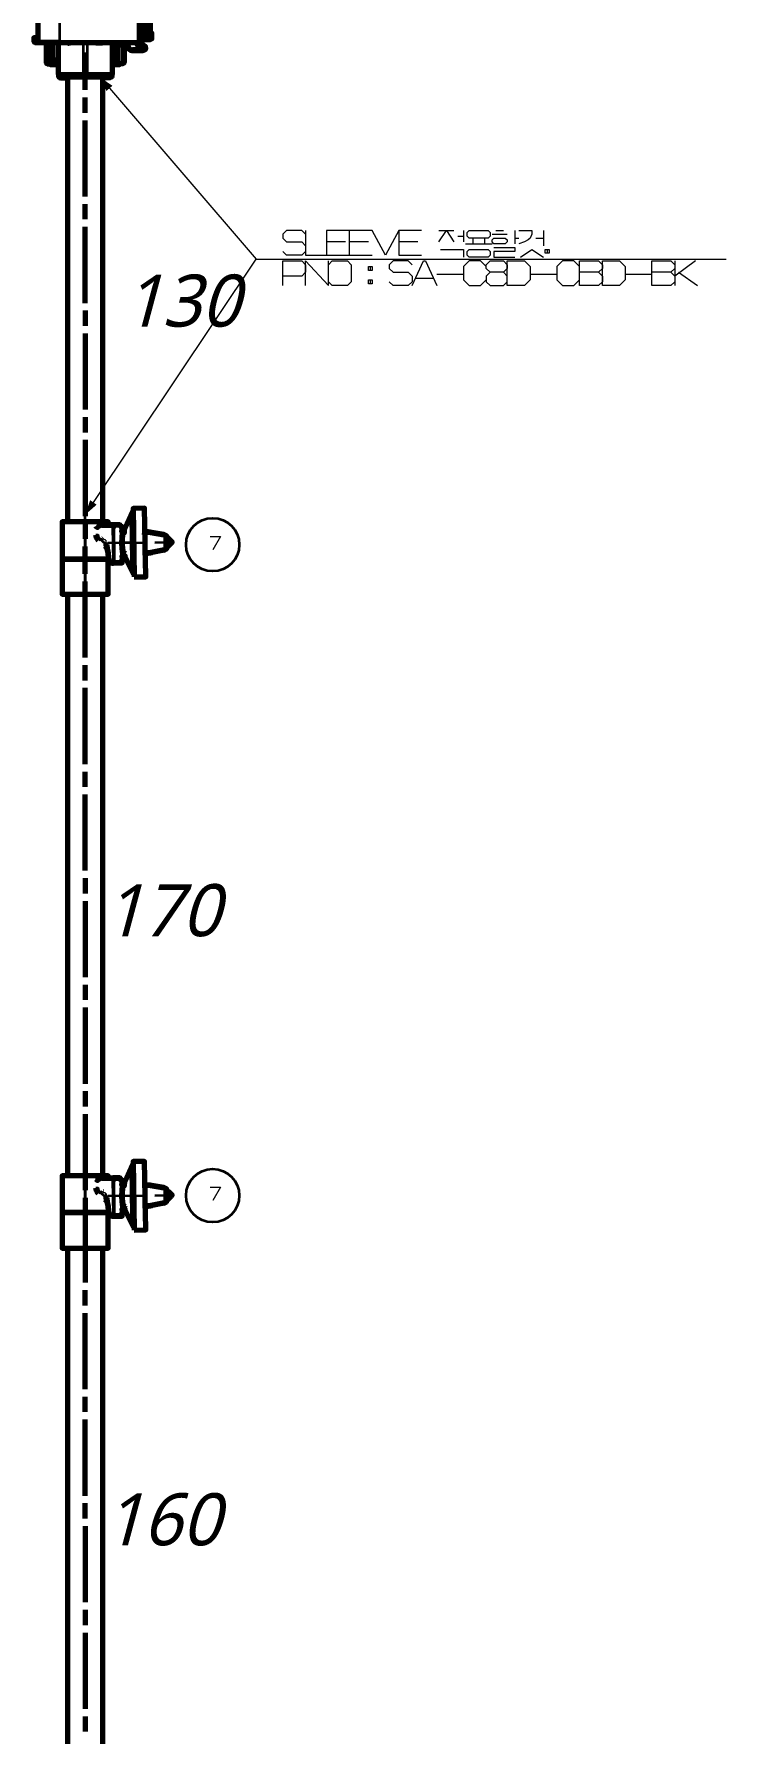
# Model space of a CAD drawing. Header units: millimetres. Extents: x 0 to 174, y 0 to 33.
# Drawn here: x 46.36 to 49.94, y 19.75 to 28.54 of the extents above; entities that cross this region are included whole.
import ezdxf

# ---------------------------------------------------------------- set-up
doc = ezdxf.new("R2010")
doc.units = ezdxf.units.MM
doc.layers.add('PDF_Geomertry', color=7, linetype='Continuous', true_color=0x405f80)
doc.layers.add('PDF_Solid Fills', color=7, linetype='Continuous')
doc.layers.add('PDF_Text', color=7, linetype='Continuous')
doc.styles.add('PDF Lucida Handwriting Italic', font='')
doc.styles.get('PDF Lucida Handwriting Italic').set_extended_font_data('Lucida Handwriting', italic=True)

# ---------------------------------------------------------------- blocks, each defined once
blk = doc.blocks.new('SYM_24_016')
at = {"layer": 'PDF_Geomertry', "lineweight": 70}
for points in [[(-0.2835, -0.1384), (-0.2913, -0.1384), (-0.2953, -0.1384), (-0.3031, -0.1384), (-0.3031, -0.1541), (-0.2986, -0.1612), (-0.2953, -0.162), (-0.2913, -0.162), (-0.2756, -0.162), (-0.1706, -0.162), (0.2364, -0.162), (0.2482, -0.162), (0.2553, -0.1576), (0.2561, -0.1541), (0.2561, 0.3302), (0.2521, 0.338), (0.2463, 0.3399)], [(0.299, 0.0166), (0.299, 0.3302), (0.295, 0.338), (0.2892, 0.3399), (0.2764, 0.3399), (0.2665, 0.3399), (0.2463, 0.3399), (0.2364, 0.3399), (-0.1706, 0.3399), (-0.2736, 0.3399), (-0.2814, 0.336), (-0.2835, 0.3302), (-0.2835, -0.1541), (-0.279, -0.1612), (-0.2756, -0.162)], [(0.2861, 0.3302), (0.2822, 0.338), (0.2764, 0.3399)], [(0.296, -0.1433), (0.3068, -0.1433), (0.3068, -0.1138), (0.299, -0.1138), (0.299, -0.0891), (0.296, -0.0891), (0.2863, -0.0301), (0.2863, 0.3302)], [(0.3, -0.0355), (0.2999, -0.0256), (0.2999, -0.0158), (0.2996, -0.0059), (0.2994, 0.0038), (0.299, 0.0137), (0.2986, 0.0235), (0.2982, 0.0334), (0.2976, 0.0433), (0.2971, 0.0523)], [(0.2863, -0.0301), (0.2665, -0.0317)], [(0.3, -0.1138), (0.3, -0.0355), (0.2871, -0.0355)], [(0.2931, -0.0715), (0.2931, -0.0645), (0.2919, -0.0645)], [(-0.1786, -0.2526), (-0.2008, -0.2526), (-0.2054, -0.2526), (-0.2054, -0.1738), (-0.2251, -0.1738), (-0.2322, -0.1738), (-0.2392, -0.1738), (-0.2392, -0.2644), (-0.2347, -0.2715), (-0.2312, -0.2722), (-0.2251, -0.2722), (-0.1975, -0.2722), (-0.1786, -0.2722)], [(-0.2169, -0.162), (-0.2169, -0.1738)], [(-0.1786, -0.162), (-0.1786, -0.3234), (-0.1738, -0.3292), (-0.1726, -0.3294)], [(-0.1264, -0.162), (-0.1264, -0.1649), (-0.1219, -0.1649), (-0.1219, -0.162)], [(-0.1175, -0.162), (-0.1175, -0.1649), (-0.1219, -0.1649)], [(0.0286, -0.162), (0.0286, -0.1649), (0.0257, -0.1649), (0.0226, -0.1649), (0.0219, -0.1649), (0.0212, -0.1649), (0.0212, -0.162)], [(0.0219, -0.162), (0.0219, -0.1649)], [(0.0226, -0.162), (0.0226, -0.1649)], [(0.0257, -0.162), (0.0257, -0.1649)], [(0.0338, -0.162), (0.0338, -0.1649), (0.0286, -0.1649)], [(0.0478, -0.162), (0.0478, -0.1649), (0.0471, -0.1649), (0.044, -0.1649), (0.0411, -0.1649), (0.0367, -0.1649), (0.0338, -0.1649)], [(0.0367, -0.162), (0.0367, -0.1649)], [(0.0411, -0.162), (0.0411, -0.1649)], [(0.044, -0.162), (0.044, -0.1649)], [(0.0471, -0.162), (0.0471, -0.1649)], [(0.0969, -0.3294), (0.1028, -0.3245), (0.1029, -0.3234), (0.1029, -0.162)], [(0.1029, -0.2526), (0.1251, -0.2526), (0.1297, -0.2526), (0.1297, -0.1738), (0.1494, -0.1738), (0.1565, -0.1738), (0.1635, -0.1738), (0.1635, -0.2644), (0.1626, -0.2678), (0.1556, -0.2722), (0.1494, -0.2722), (0.1218, -0.2722), (0.1029, -0.2722)], [(0.1413, -0.162), (0.1413, -0.1738)], [(0.1793, -0.162), (0.1793, -0.1758), (0.181, -0.1853), (0.1858, -0.1937), (0.1933, -0.1998), (0.2025, -0.203), (0.2068, -0.2033), (0.2574, -0.2033), (0.2619, -0.2033), (0.2707, -0.2002), (0.2754, -0.1923), (0.2742, -0.1831), (0.2674, -0.1769), (0.2619, -0.1758), (0.2574, -0.1758), (0.2413, -0.1758), (0.2354, -0.1738), (0.2314, -0.1659), (0.2314, -0.162)], [(0.2764, -0.0908), (0.296, -0.0891), (0.296, -0.1483), (0.2764, -0.1483), (0.2561, -0.1483)], [(0.2574, -0.2033), (0.2636, -0.2019), (0.2685, -0.1977), (0.271, -0.1919), (0.2706, -0.1855), (0.2674, -0.1801), (0.2619, -0.1766), (0.2574, -0.1758)], [(-0.2008, -0.2526), (-0.2008, -0.2644), (-0.1997, -0.2702), (-0.1985, -0.2719), (-0.1975, -0.2722)], [(0.1251, -0.2526), (0.1251, -0.2644), (0.124, -0.2702), (0.1228, -0.2719), (0.1218, -0.2722)], [(-0.1929, -0.2722), (-0.1929, -0.2781), (-0.1935, -0.2781), (-0.194, -0.2781), (-0.1965, -0.2781), (-0.199, -0.2781), (-0.2033, -0.2781), (-0.2046, -0.2781), (-0.2089, -0.2781), (-0.2113, -0.2781), (-0.2137, -0.2781), (-0.2144, -0.2781), (-0.215, -0.2781), (-0.215, -0.2722)], [(-0.2144, -0.2722), (-0.2144, -0.2781)], [(-0.2137, -0.2722), (-0.2137, -0.2781)], [(-0.2113, -0.2722), (-0.2113, -0.2781)], [(-0.2089, -0.2722), (-0.2089, -0.2781)], [(-0.2046, -0.2722), (-0.2046, -0.2781)], [(-0.2033, -0.2722), (-0.2033, -0.2781)], [(-0.199, -0.2722), (-0.199, -0.2781)], [(-0.1965, -0.2722), (-0.1965, -0.2781)], [(-0.194, -0.2722), (-0.194, -0.2781)], [(-0.1935, -0.2722), (-0.1935, -0.2781)], [(-0.1757, -0.3285), (-0.1757, -0.3352), (-0.1717, -0.3431), (-0.1658, -0.3451), (-0.1599, -0.3451), (-0.129, -0.3451)], [(0.0969, -0.3292), (-0.024, -0.3292), (-0.0517, -0.3292), (-0.1726, -0.3292)], [(0.1, -0.3285), (0.1, -0.3352), (0.0979, -0.3412), (0.0901, -0.3451), (0.0842, -0.3451), (0.0533, -0.3451)], [(0.1378, -0.2722), (0.1378, -0.2781), (0.1157, -0.2781), (0.1157, -0.2722)]]:
    blk.add_lwpolyline(points, dxfattribs=at)
at = {"layer": 'PDF_Geomertry', "lineweight": 35}
for points in [[(-0.2835, 0.3302), (-0.1706, 0.3302), (-0.1706, 0.3399)], [(0.2364, 0.3399), (0.2364, 0.3302), (0.2561, 0.3302), (0.2665, 0.3302), (0.2665, -0.0317), (0.2764, -0.0908), (0.2764, -0.1483)], [(0.2665, 0.3399), (0.2665, 0.3302), (0.2863, 0.3302), (0.299, 0.3302)], [(-0.3031, -0.1541), (-0.2953, -0.1541), (-0.2953, -0.1384)], [(-0.2913, -0.1384), (-0.2913, -0.1541), (-0.2953, -0.1541), (-0.2953, -0.162)], [(-0.1706, -0.162), (-0.1706, -0.1541), (-0.2835, -0.1541), (-0.2913, -0.1541), (-0.2913, -0.162)], [(-0.2322, -0.1738), (-0.2322, -0.2644), (-0.2392, -0.2644)], [(-0.2251, -0.1738), (-0.2251, -0.2644), (-0.2322, -0.2644), (-0.2318, -0.267), (-0.2307, -0.2692), (-0.2289, -0.271), (-0.2251, -0.2722), (-0.2251, -0.2644), (-0.2008, -0.2644), (-0.1786, -0.2644)], [(-0.0286, -0.162), (-0.0286, -0.3234), (-0.0471, -0.3234), (-0.0471, -0.162)], [(0.1494, -0.1738), (0.1494, -0.2644), (0.1251, -0.2644), (0.1029, -0.2644)], [(0.1635, -0.2644), (0.1565, -0.2644), (0.1565, -0.1738)], [(0.1892, -0.162), (0.1892, -0.1758), (0.1793, -0.1758)], [(0.1892, -0.1758), (0.1917, -0.1849), (0.1986, -0.1915), (0.2068, -0.1935)], [(0.2314, -0.1659), (0.2217, -0.1659), (0.2217, -0.162)], [(0.2217, -0.1659), (0.2239, -0.1752), (0.2303, -0.1823), (0.2393, -0.1855), (0.2413, -0.1856)], [(0.2561, -0.1541), (0.2364, -0.1541), (0.2364, -0.162)], [(0.2574, -0.1758), (0.2574, -0.1856), (0.2413, -0.1856), (0.2413, -0.1758)], [(0.2574, -0.2033), (0.2574, -0.1935), (0.2068, -0.1935), (0.2068, -0.2033)], [(0.2574, -0.1935), (0.26, -0.1924), (0.2614, -0.1898), (0.2604, -0.1871), (0.2579, -0.1856), (0.2574, -0.1856)], [(-0.0517, -0.3292), (-0.0508, -0.3292), (-0.05, -0.3288), (-0.0492, -0.3283), (-0.0479, -0.3267), (-0.0471, -0.3234), (-0.1786, -0.3234)], [(-0.1599, -0.3292), (-0.1599, -0.3352), (-0.1757, -0.3352)], [(0.0842, -0.3292), (0.0842, -0.3352), (-0.1599, -0.3352), (-0.1599, -0.3451)], [(0.1029, -0.3234), (-0.0286, -0.3234), (-0.0282, -0.3256), (-0.0272, -0.3276), (-0.0257, -0.3288), (-0.024, -0.3292)], [(0.1, -0.3352), (0.0842, -0.3352), (0.0842, -0.3451)]]:
    blk.add_lwpolyline(points, dxfattribs=at)
for points in [[(0.2364, 0.3302), (-0.1706, 0.3302), (-0.1706, -0.1541), (0.2364, -0.1541)], [(0.1565, -0.2644), (0.1494, -0.2644), (0.1494, -0.2722), (0.1518, -0.2717), (0.1537, -0.2706), (0.1554, -0.2687)]]:
    blk.add_lwpolyline(points, close=True, dxfattribs=at)
blk = doc.blocks.new('SYM_7_028')
at = {"layer": 'PDF_Geomertry', "lineweight": 70}
for points in [[(-0.1794, 0.0889), (-0.1792, 0.0876), (-0.1774, 0.0794)], [(-0.1786, 0.0847), (-0.1754, 0.0875), (-0.1718, 0.089), (-0.1707, 0.0889), (-0.1697, 0.089)], [(-0.0568, 0.0529), (-0.0562, 0.0513), (-0.0535, 0.0492), (-0.0508, 0.0488), (-0.0485, 0.0492), (-0.0458, 0.0513), (-0.0457, 0.0558), (-0.0483, 0.0536), (-0.0522, 0.0532), (-0.0554, 0.0547), (-0.0564, 0.0561), (-0.0568, 0.0576), (-0.0569, 0.0593), (-0.0617, 0.0835), (-0.0617, 0.0835), (-0.0617, 0.0833), (-0.0617, 0.0833), (-0.0619, 0.0832), (-0.0643, 0.0822), (-0.0662, 0.0817), (-0.0667, 0.0849), (-0.0685, 0.0896), (-0.0712, 0.0913), (-0.1069, 0.0907), (-0.166, 0.0899), (-0.1718, 0.089)], [(-0.1718, 0.0897), (-0.1718, 0.089), (-0.1717, 0.08)], [(-0.001, 0.1564), (-0.0067, 0.1564), (-0.0517, 0.0575)], [(-0.0017, -0.1604), (-0.0042, -0.0021), (-0.0067, 0.1564)], [(-0.1919, 0.0861), (-0.1853, 0.0776), (-0.1949, 0.0822), (-0.195, 0.0824)], [(-0.1808, 0.0101), (-0.1844, 0.0136), (-0.1886, 0.0192), (-0.1917, 0.0254), (-0.1936, 0.0319), (-0.1943, 0.0389)], [(-0.1558, 0.0192), (-0.156, 0.0186), (-0.1578, 0.0136)], [(-0.0588, -0.0986), (-0.0613, -0.0975), (-0.0635, -0.0969), (-0.0637, -0.1007), (-0.0656, -0.105), (-0.0672, -0.1065), (-0.0682, -0.1067), (-0.0649, -0.1061), (-0.0619, -0.1043), (-0.0599, -0.1017), (-0.0588, -0.0986), (-0.0549, -0.0743), (-0.0532, -0.0711), (-0.05, -0.0696), (-0.0464, -0.0701), (-0.0439, -0.0728), (-0.0437, -0.0701), (-0.0465, -0.0676), (-0.0503, -0.0674), (-0.0536, -0.0693), (-0.0547, -0.0726), (-0.055, -0.0586), (-0.0578, -0.0312), (-0.0596, -0.0029), (-0.0588, 0.0256), (-0.0567, 0.0529), (-0.0568, 0.0576), (-0.0617, 0.0576), (-0.0603, 0.0579), (-0.0569, 0.0593), (-0.0553, 0.0565), (-0.0519, 0.0551), (-0.0485, 0.0558), (-0.046, 0.0585), (-0.0475, 0.066), (-0.0476, 0.0665)], [(-0.0586, 0.0678), (-0.0579, 0.066)], [(-0.0581, 0.0661), (-0.0581, 0.066), (-0.0579, 0.0651), (-0.0567, 0.0583)], [(0.0889, 0.0517), (0.1572, 0.0393), (0.1571, 0.0406), (0.1569, 0.041), (0.1567, 0.0411), (0.1565, 0.0411), (0.1258, 0.0461), (0.0953, 0.051), (0.0889, 0.0517), (0.0671, 0.0518), (0.0454, 0.0519)], [(0.0858, 0.0525), (0.0676, 0.0554), (0.0644, 0.056)], [(0.1729, 0.0224), (0.1725, 0.0258), (0.1711, 0.0294), (0.1688, 0.0328), (0.1658, 0.0354), (0.1625, 0.0375), (0.1588, 0.0389), (0.1589, 0.0401), (0.1589, 0.0406), (0.1588, 0.0406), (0.1588, 0.0407), (0.1588, 0.0407), (0.1653, 0.0375), (0.1688, 0.034), (0.1718, 0.0283), (0.1729, 0.0224), (0.1731, 0.015), (0.1732, 0.0068), (0.1728, 0.0053), (0.1715, 0.0022), (0.1712, 0.001), (0.1712, 0.0004), (0.1715, -0.0008), (0.1729, -0.0039), (0.1733, -0.0053), (0.1735, -0.0094), (0.1735, -0.0135), (0.1736, -0.0208), (0.1728, -0.0261), (0.1699, -0.0314), (0.1665, -0.0346), (0.16, -0.0378), (0.1601, -0.0392), (0.1601, -0.0396), (0.16, -0.0397), (0.16, -0.0397), (0.1579, -0.0401), (0.0968, -0.0519)], [(0.1567, 0.0411), (0.1588, 0.0407)], [(0.1572, 0.0393), (0.1588, 0.0389)], [(0.1721, 0.0278), (0.1806, 0.0197), (0.1843, 0.0163), (0.1881, 0.0128), (0.1915, 0.0096), (0.1944, 0.0068), (0.2004, 0.0011), (0.1946, -0.0046), (0.1932, -0.006), (0.1811, -0.0181), (0.1729, -0.0262)], [(0.1732, 0.0072), (0.1817, 0.0074), (0.1868, 0.0086), (0.191, 0.0083), (0.1942, 0.0071), (0.1944, 0.0068)], [(0.1817, 0.0074), (0.1842, 0.0067), (0.1861, 0.0044), (0.1868, 0.0013)], [(-0.1479, -0.0183), (-0.1429, -0.0236), (-0.1389, -0.0297), (-0.1361, -0.0365), (-0.1347, -0.0437), (-0.1365, -0.0331), (-0.1383, -0.026), (-0.1429, -0.0125), (-0.141, -0.0125), (-0.1383, -0.0126), (-0.1381, -0.0126), (-0.1379, -0.0128), (-0.1379, -0.0128), (-0.1379, -0.0128)], [(-0.139, -0.0022), (-0.1447, -0.0028)], [(-0.1379, -0.0129), (-0.1371, -0.0208), (-0.1362, -0.0286), (-0.1354, -0.0362), (-0.1351, -0.04), (-0.135, -0.041), (-0.1347, -0.0437), (-0.1299, -0.09), (-0.1267, -0.0989), (-0.1194, -0.1053), (-0.1103, -0.1074), (-0.1039, -0.1072), (-0.0682, -0.1067), (-0.0583, -0.1065), (-0.0585, -0.0985)], [(-0.0596, -0.0029), (-0.0507, -0.0028)], [(-0.0546, -0.0742), (-0.0551, -0.0761)], [(-0.055, -0.0586), (-0.0547, -0.0571), (-0.0537, -0.0558), (-0.0506, -0.0543), (-0.0467, -0.0546), (-0.045, -0.0554), (-0.0439, -0.0565)], [(-0.0547, -0.0735), (-0.0547, -0.0743), (-0.0547, -0.0744), (-0.0547, -0.0744), (-0.0547, -0.0744), (-0.0546, -0.0743)], [(-0.0461, -0.0704), (-0.0017, -0.1604), (0.004, -0.1603)], [(-0.0442, -0.0744), (-0.0439, -0.0728)], [(0.0662, -0.0578), (0.0875, -0.0537), (0.0968, -0.0519), (0.0904, -0.0528), (0.0688, -0.0536), (0.0471, -0.0544)], [(0.1579, -0.0401), (0.1579, -0.0401), (0.1582, -0.0399), (0.1583, -0.0396), (0.1585, -0.0383), (0.0904, -0.0528)], [(0.1585, -0.0383), (0.16, -0.0378)], [(0.1728, -0.0267), (0.1736, -0.0208), (0.1732, -0.025), (0.1718, -0.0292), (0.1697, -0.0328), (0.1669, -0.0357), (0.1636, -0.0381), (0.16, -0.0396)], [(0.1733, -0.0058), (0.1818, -0.0057), (0.1871, -0.0067), (0.1911, -0.0064), (0.1943, -0.0049), (0.1946, -0.0046)]]:
    blk.add_lwpolyline(points, dxfattribs=at)
for points in [[(-0.1068, 0.0811), (-0.1019, 0.0811), (-0.1024, 0.0849), (-0.1043, 0.0892), (-0.1061, 0.0906), (-0.1069, 0.0907)], [(-0.3682, -0.0875), (-0.1308, -0.0875)], [(-0.0549, -0.0743), (-0.0549, -0.0743), (-0.0549, -0.0742), (-0.055, -0.0742), (-0.0561, -0.0736), (-0.0596, -0.0726), (-0.0561, -0.0726), (-0.0547, -0.0726)], [(-0.0992, -0.0975), (-0.0993, -0.099), (-0.1006, -0.1043), (-0.1021, -0.1065), (-0.1029, -0.1071), (-0.1039, -0.1072), (-0.1039, -0.1065), (-0.104, -0.0976)]]:
    blk.add_lwpolyline(points, close=True, dxfattribs=at)
at = {"layer": 'PDF_Geomertry', "lineweight": 35}
for points in [[(-0.1943, 0.0389), (-0.1936, 0.0389), (-0.1847, 0.039), (-0.1846, 0.039), (-0.1833, 0.031), (-0.1799, 0.0236), (-0.1746, 0.0174)], [(-0.1479, -0.0183), (-0.1475, -0.0178), (-0.1415, -0.011), (-0.1746, 0.0174), (-0.1808, 0.0101)], [(-0.1774, 0.0794), (-0.1717, 0.08)], [(-0.1103, -0.1074), (-0.1104, -0.0976), (-0.104, -0.0976), (-0.1068, 0.0811), (-0.1658, 0.0801)], [(0.0015, -0.0019), (-0.0042, -0.0021), (-0.0507, -0.0028), (-0.05, 0.016), (-0.0478, 0.0344), (-0.0456, 0.0513)], [(-0.0457, 0.0558), (-0.046, 0.0585)], [(0.0597, 0.0558), (0.0644, 0.056)], [(0.0597, 0.0521), (0.0858, 0.0525)], [(0.1588, 0.0389), (0.1607, 0.0144), (0.1611, -0.0133), (0.16, -0.0378)], [(0.1712, 0.001), (0.1868, 0.0013), (0.1908, 0.0028), (0.1942, 0.0071)], [(0.1712, 0.0004), (0.1868, 0.0007), (0.1908, -0.0007), (0.1928, -0.0024), (0.1943, -0.0049)], [(0.1731, 0.0143), (0.1743, 0.0131), (0.1731, 0.0131)], [(0.1806, 0.0197), (0.1797, 0.0189), (0.1743, 0.0131), (0.1868, 0.0086)], [(0.1868, 0.0007), (0.1861, -0.0025), (0.1843, -0.0047), (0.1818, -0.0057)], [(-0.125, -0.0428), (-0.1278, -0.0308), (-0.1335, -0.0201), (-0.1415, -0.011)], [(-0.1347, -0.0437), (-0.1343, -0.0437), (-0.134, -0.0436), (-0.1318, -0.0435), (-0.125, -0.0428), (-0.1203, -0.089), (-0.1292, -0.0899), (-0.1299, -0.09)], [(-0.0437, -0.0701), (-0.0439, -0.0565), (-0.0483, -0.0292), (-0.05, -0.016), (-0.0507, -0.0028)], [(0.0875, -0.0537), (0.0614, -0.0542)], [(0.0662, -0.0578), (0.0615, -0.0579)], [(0.1735, -0.0128), (0.1747, -0.0115), (0.1735, -0.0117)], [(0.1871, -0.0067), (0.1747, -0.0115), (0.1803, -0.0172), (0.1811, -0.0181)], [(-0.1203, -0.089), (-0.1199, -0.0907), (-0.1193, -0.0924), (-0.1182, -0.0942), (-0.1171, -0.0953), (-0.1154, -0.0964), (-0.114, -0.0971), (-0.1119, -0.0976), (-0.1104, -0.0976)]]:
    blk.add_lwpolyline(points, dxfattribs=at)
blk.add_lwpolyline([(-0.0992, -0.0975), (-0.0635, -0.0969), (-0.0596, -0.0726), (-0.0617, 0.0576), (-0.0662, 0.0817), (-0.1019, 0.0811)], close=True, dxfattribs=at)
blk = doc.blocks.new('SYM_7_029')
at = {"layer": 'PDF_Geomertry', "lineweight": 70}
for points in [[(-0.1798, 0.0894), (-0.1777, 0.0799)], [(-0.179, 0.0853), (-0.1756, 0.0879), (-0.1722, 0.0896), (-0.171, 0.0893), (-0.1699, 0.0896)], [(-0.0478, 0.0671), (-0.0478, 0.0665), (-0.0463, 0.059), (-0.0487, 0.0565), (-0.0523, 0.0557), (-0.0555, 0.0571), (-0.0573, 0.0599), (-0.0619, 0.084), (-0.0619, 0.084), (-0.062, 0.0839), (-0.062, 0.0839), (-0.0622, 0.0838), (-0.0647, 0.0828), (-0.0666, 0.0822), (-0.0669, 0.0854), (-0.0688, 0.0901), (-0.0716, 0.0919), (-0.1073, 0.0913), (-0.1663, 0.0904), (-0.1722, 0.0896)], [(-0.1722, 0.0903), (-0.1722, 0.0896), (-0.172, 0.0806)], [(-0.0013, 0.1571), (-0.007, 0.1569), (-0.052, 0.0581)], [(-0.0019, -0.1597), (-0.0044, -0.0014), (-0.007, 0.1569)], [(-0.1923, 0.0867), (-0.1855, 0.0782), (-0.1952, 0.0828), (-0.1953, 0.0828)], [(-0.1812, 0.0106), (-0.1848, 0.0142), (-0.1888, 0.0197), (-0.192, 0.0258), (-0.1938, 0.0325), (-0.1947, 0.0393)], [(-0.156, 0.0196), (-0.1562, 0.0192), (-0.158, 0.0142)], [(-0.059, -0.0979), (-0.0615, -0.0969), (-0.0637, -0.0964), (-0.064, -0.1001), (-0.0658, -0.1044), (-0.0674, -0.106), (-0.0684, -0.1061), (-0.0651, -0.1056), (-0.0622, -0.1037), (-0.0601, -0.1011), (-0.059, -0.0979), (-0.0551, -0.0737), (-0.0534, -0.0706), (-0.0502, -0.069), (-0.0466, -0.0696), (-0.0441, -0.0721), (-0.044, -0.0696), (-0.0467, -0.0671), (-0.0505, -0.0667), (-0.0538, -0.0686), (-0.0549, -0.0721), (-0.0552, -0.0581), (-0.0581, -0.0307), (-0.0598, -0.0024), (-0.059, 0.0261), (-0.057, 0.0535), (-0.0572, 0.0582), (-0.062, 0.0582), (-0.0606, 0.0585), (-0.0573, 0.0599)], [(-0.059, 0.0683), (-0.0583, 0.0667), (-0.0583, 0.0665), (-0.0583, 0.0657), (-0.057, 0.0589)], [(-0.057, 0.0535), (-0.0565, 0.0519), (-0.0538, 0.0497), (-0.051, 0.0493), (-0.0488, 0.0499), (-0.046, 0.0519), (-0.046, 0.0564), (-0.0487, 0.0542), (-0.0524, 0.0538), (-0.0558, 0.0553), (-0.0567, 0.0567), (-0.0572, 0.0582), (-0.0573, 0.06)], [(0.1563, 0.0419), (0.1255, 0.0468), (0.0949, 0.0517), (0.0885, 0.0522), (0.0669, 0.0525), (0.0451, 0.0526)], [(0.0855, 0.0532), (0.0674, 0.0561), (0.0641, 0.0567)], [(0.0885, 0.0522), (0.157, 0.04), (0.1567, 0.0413), (0.1566, 0.0417), (0.1565, 0.0418), (0.1563, 0.0419), (0.1584, 0.0414)], [(0.157, 0.04), (0.1585, 0.0397), (0.1585, 0.041), (0.1585, 0.0413), (0.1585, 0.0414), (0.1585, 0.0414), (0.1584, 0.0414), (0.1649, 0.0382), (0.1685, 0.0347), (0.1716, 0.029), (0.1727, 0.0231), (0.1727, 0.0157), (0.1728, 0.0075), (0.1726, 0.006), (0.1712, 0.0031), (0.171, 0.0018), (0.171, 0.0011), (0.1713, -0.0001), (0.1727, -0.0031), (0.1731, -0.0046), (0.1731, -0.0086), (0.1733, -0.0126), (0.1734, -0.0201), (0.1724, -0.0254), (0.1695, -0.0306), (0.1663, -0.0337), (0.1598, -0.0371), (0.1599, -0.0385), (0.1598, -0.0389), (0.1598, -0.0389), (0.1598, -0.0389)], [(0.1585, 0.0396), (0.1622, 0.0383), (0.1656, 0.0363), (0.1685, 0.0335), (0.1708, 0.0301), (0.1722, 0.0265), (0.1727, 0.0231)], [(0.1717, 0.0285), (0.1802, 0.0206), (0.1841, 0.0169), (0.1877, 0.0136), (0.1912, 0.0103), (0.1941, 0.0075), (0.2002, 0.0019), (0.1944, -0.0039), (0.193, -0.0053), (0.1809, -0.0174), (0.1727, -0.0256)], [(0.1728, 0.0081), (0.1815, 0.0082), (0.1866, 0.0094), (0.1906, 0.0092), (0.1938, 0.0078), (0.1941, 0.0075)], [(0.1815, 0.0082), (0.184, 0.0074), (0.1858, 0.0051), (0.1865, 0.0021)], [(-0.1483, -0.0178), (-0.1431, -0.0231), (-0.1391, -0.0293), (-0.1363, -0.036), (-0.1349, -0.0432), (-0.1367, -0.0325), (-0.1387, -0.0254), (-0.1431, -0.0119), (-0.1412, -0.0119), (-0.1385, -0.0121), (-0.1383, -0.0121), (-0.1381, -0.0122), (-0.1381, -0.0122), (-0.1381, -0.0122)], [(-0.1392, -0.0017), (-0.1401, -0.0017), (-0.1451, -0.0022)], [(-0.1381, -0.0124), (-0.1373, -0.0203), (-0.1365, -0.0281), (-0.1358, -0.0357), (-0.1353, -0.0394), (-0.1352, -0.0404), (-0.1349, -0.0432), (-0.1301, -0.0894), (-0.1269, -0.0983), (-0.1197, -0.1047), (-0.1105, -0.1068), (-0.1041, -0.1067), (-0.0684, -0.1061), (-0.0585, -0.106), (-0.0587, -0.0979)], [(-0.0598, -0.0024), (-0.0509, -0.0022)], [(-0.0548, -0.0736), (-0.0553, -0.0756)], [(-0.0552, -0.0581), (-0.0549, -0.0565), (-0.054, -0.0553), (-0.0508, -0.0537), (-0.0469, -0.054), (-0.0453, -0.0549), (-0.0441, -0.056)], [(-0.0549, -0.0729), (-0.0549, -0.0737), (-0.0549, -0.0737), (-0.0549, -0.0737), (-0.0549, -0.0739), (-0.0548, -0.0737)], [(-0.0463, -0.0699), (-0.0019, -0.1597), (0.0038, -0.1597)], [(-0.0444, -0.0737), (-0.0444, -0.0736), (-0.0441, -0.0721)], [(0.066, -0.0571), (0.0873, -0.0531), (0.0966, -0.0512), (0.0902, -0.0521), (0.0685, -0.0529), (0.0469, -0.0537)], [(0.1576, -0.0394), (0.1577, -0.0394), (0.158, -0.0392), (0.1581, -0.0387), (0.1583, -0.0375), (0.0902, -0.0521)], [(0.1726, -0.026), (0.1734, -0.0201), (0.173, -0.0243), (0.1716, -0.0283), (0.1695, -0.0319), (0.1667, -0.035), (0.1634, -0.0374), (0.1598, -0.0389), (0.1576, -0.0394), (0.0966, -0.0512)], [(0.1583, -0.0375), (0.1598, -0.0371)], [(0.1731, -0.005), (0.1816, -0.0049), (0.1869, -0.006), (0.1909, -0.0056), (0.1941, -0.0042), (0.1944, -0.0039)]]:
    blk.add_lwpolyline(points, dxfattribs=at)
for points in [[(-0.1072, 0.0817), (-0.1073, 0.0913), (-0.1063, 0.0911), (-0.1045, 0.0897), (-0.1027, 0.0854), (-0.1023, 0.0817)], [(-0.3684, -0.0871), (-0.131, -0.0871)], [(-0.0551, -0.0737), (-0.0551, -0.0736), (-0.0551, -0.0736), (-0.0552, -0.0735), (-0.0563, -0.0731), (-0.0598, -0.0721), (-0.0563, -0.0721), (-0.0549, -0.0721)], [(-0.0994, -0.0969), (-0.0994, -0.0985), (-0.1008, -0.1037), (-0.1023, -0.106), (-0.1031, -0.1065), (-0.1041, -0.1067), (-0.1041, -0.106), (-0.1042, -0.0969)]]:
    blk.add_lwpolyline(points, close=True, dxfattribs=at)
at = {"layer": 'PDF_Geomertry', "lineweight": 35}
for points in [[(-0.1947, 0.0393), (-0.1938, 0.0393), (-0.1851, 0.0394), (-0.1849, 0.0394), (-0.1837, 0.0314), (-0.1802, 0.024), (-0.1748, 0.0179)], [(-0.1483, -0.0178), (-0.1477, -0.0172), (-0.1419, -0.0104), (-0.1748, 0.0179), (-0.1812, 0.0106)], [(-0.1777, 0.0799), (-0.172, 0.0806)], [(-0.1105, -0.1068), (-0.1105, -0.1056), (-0.1106, -0.0971), (-0.1042, -0.0969), (-0.1072, 0.0817), (-0.1662, 0.0807)], [(0.0013, -0.0012), (-0.0044, -0.0014), (-0.0509, -0.0022), (-0.0502, 0.0165), (-0.048, 0.035), (-0.0459, 0.0518)], [(-0.046, 0.0564), (-0.0463, 0.059)], [(0.0594, 0.0565), (0.0641, 0.0567)], [(0.0595, 0.0528), (0.0855, 0.0532)], [(0.1585, 0.0396), (0.1605, 0.0151), (0.1609, -0.0126), (0.1598, -0.0371)], [(0.171, 0.0018), (0.1865, 0.0021), (0.1905, 0.0035), (0.1938, 0.0078)], [(0.171, 0.0011), (0.1865, 0.0014), (0.1906, 0.0001), (0.1924, -0.0017), (0.1941, -0.0042)], [(0.1728, 0.015), (0.1741, 0.0139), (0.1728, 0.0139)], [(0.1802, 0.0206), (0.1794, 0.0196), (0.1741, 0.0139), (0.1866, 0.0094)], [(0.1865, 0.0014), (0.1859, -0.0018), (0.1841, -0.004), (0.1816, -0.0049)], [(-0.1252, -0.0422), (-0.128, -0.0303), (-0.1337, -0.0196), (-0.1419, -0.0104)], [(-0.1349, -0.0432), (-0.1347, -0.0432), (-0.1342, -0.0432), (-0.1322, -0.0429), (-0.1252, -0.0422), (-0.1205, -0.0885), (-0.1294, -0.0893), (-0.1301, -0.0894)], [(-0.044, -0.0696), (-0.0441, -0.056), (-0.0485, -0.0286), (-0.0502, -0.0154), (-0.0509, -0.0022)], [(0.0873, -0.0531), (0.0612, -0.0535)], [(0.066, -0.0571), (0.0613, -0.0572)], [(0.1733, -0.0121), (0.1745, -0.0108), (0.1733, -0.0108)], [(0.1869, -0.006), (0.1745, -0.0108), (0.1801, -0.0164), (0.1809, -0.0174)], [(-0.1205, -0.0885), (-0.1201, -0.0901), (-0.1195, -0.0918), (-0.1184, -0.0936), (-0.1173, -0.0947), (-0.1156, -0.0958), (-0.1142, -0.0965), (-0.1122, -0.0971), (-0.1106, -0.0971)]]:
    blk.add_lwpolyline(points, dxfattribs=at)
blk.add_lwpolyline([(-0.0994, -0.0969), (-0.0637, -0.0964), (-0.0598, -0.0721), (-0.062, 0.0582), (-0.0666, 0.0822), (-0.1023, 0.0817)], close=True, dxfattribs=at)

msp = doc.modelspace()

# ---------------------------------------------------------------- hatches: boundary and pattern name
at = {"layer": 'PDF_Solid Fills', "transparency": 33554559}
for points in [[(46.7614, 28.2696), (46.6964, 28.3139), (46.7306, 28.2431), (46.7614, 28.2696), (46.7614, 28.2696), (46.7614, 28.2696)], [(46.6461, 26.1253), (46.6208, 26.0507), (46.68, 26.1026), (46.6461, 26.1253), (46.6461, 26.1253), (46.6461, 26.1253)]]:
    msp.add_hatch(color=256, dxfattribs=at).paths.add_polyline_path(points)

# ---------------------------------------------------------------- linework, layer by layer
at = {"layer": 'PDF_Geomertry', "color": 18, "lineweight": 35, "true_color": 0x260000}
for points in [[(46.6208, 28.2481), (46.6208, 28.4419)], [(46.6208, 28.13), (46.6208, 28.2088)], [(46.6208, 27.6969), (46.6208, 28.0906)], [(46.6208, 27.5788), (46.6208, 27.6575)], [(46.6208, 27.1457), (46.6208, 27.5394)], [(46.6208, 27.1064), (46.6208, 27.0276)], [(46.6208, 26.9882), (46.6208, 26.5946)], [(46.6208, 26.5551), (46.6208, 26.4764)], [(46.6208, 26.4371), (46.6208, 26.0433)], [(46.6208, 25.9957), (46.6208, 26.1418)], [(46.6208, 26.004), (46.6208, 25.9253)], [(46.6208, 25.9562), (46.6208, 25.8776)], [(46.6208, 25.8628), (46.6208, 25.9479), (46.6208, 25.8086)], [(46.6208, 25.8382), (46.6208, 25.6921), (46.6208, 25.8858)], [(46.8226, 25.9049), (46.7383, 25.9035)], [(46.8619, 25.9054), (46.9407, 25.9067)], [(46.9801, 25.9072), (47.0643, 25.9086)], [(46.6208, 25.7447), (46.6208, 25.8235)], [(46.6208, 25.7693), (46.6208, 25.6906)], [(46.6208, 25.3117), (46.6208, 25.7053)], [(46.6208, 25.6513), (46.6208, 25.5119)], [(46.6208, 25.1935), (46.6208, 25.2722)], [(46.6208, 24.7604), (46.6208, 25.1542)], [(46.6208, 24.6424), (46.6208, 24.7211)], [(46.6208, 24.2093), (46.6208, 24.6029)], [(46.6208, 24.1699), (46.6208, 24.0911)], [(46.6208, 24.0518), (46.6208, 23.6581)], [(46.6208, 23.6188), (46.6208, 23.54)], [(46.6208, 23.5006), (46.6208, 23.1069)], [(46.6208, 23.0675), (46.6208, 22.9888)], [(46.6208, 22.9494), (46.6208, 22.5557)], [(46.6208, 22.6143), (46.6208, 22.7581)], [(46.6208, 22.575), (46.6208, 22.4962)], [(46.6208, 22.511), (46.6208, 22.569), (46.6208, 22.4274)], [(46.6208, 22.5164), (46.6208, 22.4376)], [(46.8226, 22.526), (46.7381, 22.5246)], [(46.8619, 22.5265), (46.9407, 22.5279)], [(46.98, 22.5285), (47.0644, 22.5299)], [(46.6208, 22.0779), (46.6208, 22.4717)], [(46.6208, 22.4568), (46.6208, 22.3131), (46.6208, 22.3982)], [(46.6208, 22.3092), (46.6208, 22.3879)], [(46.6208, 22.2699), (46.6208, 22.1282)], [(46.6208, 21.9599), (46.6208, 22.0385)], [(46.6208, 21.5267), (46.6208, 21.9204)], [(46.6208, 21.4086), (46.6208, 21.4874)], [(46.6208, 20.9756), (46.6208, 21.3693)], [(46.6208, 20.8575), (46.6208, 20.9361)], [(46.6208, 20.8181), (46.6208, 20.4243)], [(46.6208, 20.385), (46.6208, 20.3063)], [(46.6208, 20.2669), (46.6208, 19.8732)], [(46.6208, 19.8338), (46.6208, 19.755)]]:
    msp.add_lwpolyline(points, dxfattribs=at)
at = {"layer": 'PDF_Geomertry', "lineweight": 70}
for points in [[(46.7119, 26.0139), (46.7119, 28.3139), (46.5296, 28.3139), (46.5296, 26.0139)], [(46.7394, 25.9979), (46.7394, 26.0139), (46.5021, 26.0139), (46.5021, 25.82), (46.5021, 25.6399), (46.7394, 25.6399), (46.7394, 25.82), (46.7394, 25.8261)], [(46.5296, 25.6399), (46.5296, 22.6301)], [(46.7119, 22.6301), (46.7119, 25.6399)], [(46.7394, 22.619), (46.7394, 22.6301), (46.5021, 22.6301), (46.5021, 22.441), (46.5021, 22.2561), (46.7394, 22.2561), (46.7394, 22.441), (46.7394, 22.4472)], [(46.5296, 22.2561), (46.5296, 19.5572)], [(46.7119, 19.5572), (46.7119, 22.2561)]]:
    msp.add_lwpolyline(points, dxfattribs=at)
at = {"layer": 'PDF_Geomertry', "color": 3, "lineweight": 70}
for points in [[(46.6208, 28.2481), (46.6208, 28.3139)], [(46.6208, 28.13), (46.6208, 28.2088)], [(46.6208, 27.6969), (46.6208, 28.0906)], [(46.6208, 27.5788), (46.6208, 27.6575)], [(46.6208, 27.1457), (46.6208, 27.5394)], [(46.6208, 27.1064), (46.6208, 27.0276)], [(46.6208, 26.9882), (46.6208, 26.5946)], [(46.6208, 26.5551), (46.6208, 26.4764)], [(46.6208, 26.4371), (46.6208, 26.0433)], [(46.6208, 26.004), (46.6208, 25.9253)], [(46.6208, 25.7447), (46.6208, 25.82), (46.6208, 25.8858)], [(46.6208, 25.3117), (46.6208, 25.7053)], [(46.6208, 25.1935), (46.6208, 25.2722)], [(46.6208, 24.7604), (46.6208, 25.1542)], [(46.6208, 24.6424), (46.6208, 24.7211)], [(46.6208, 24.2093), (46.6208, 24.6029)], [(46.6208, 24.1699), (46.6208, 24.0911)], [(46.6208, 24.0518), (46.6208, 23.6581)], [(46.6208, 23.6188), (46.6208, 23.54)], [(46.6208, 23.5006), (46.6208, 23.1069)], [(46.6208, 23.0675), (46.6208, 22.9888)], [(46.6208, 22.9494), (46.6208, 22.5557)], [(46.6208, 22.5164), (46.6208, 22.441), (46.6208, 22.0779)], [(46.6208, 21.9599), (46.6208, 22.0385)], [(46.6208, 21.5267), (46.6208, 21.9204)], [(46.6208, 21.4086), (46.6208, 21.4874)], [(46.6208, 20.9756), (46.6208, 21.3693)], [(46.6208, 20.8575), (46.6208, 20.9361)], [(46.6208, 20.8181), (46.6208, 20.4243)], [(46.6208, 20.385), (46.6208, 20.3063)], [(46.6208, 20.2669), (46.6208, 19.8732)], [(46.6208, 19.8338), (46.6208, 19.755)]]:
    msp.add_lwpolyline(points, dxfattribs=at)
at = {"layer": 'PDF_Geomertry', "color": 7, "lineweight": 13}
for points in [[(46.746, 28.2563), (47.5049, 27.3733), (49.936, 27.3733)], [(47.7608, 27.5013), (47.7411, 27.521), (47.6624, 27.521), (47.6426, 27.5013), (47.6426, 27.4815), (47.6624, 27.4619), (47.7411, 27.4619), (47.7608, 27.4422), (47.7608, 27.4126), (47.7411, 27.3931), (47.6624, 27.3931), (47.6426, 27.4126)], [(47.7608, 27.521), (47.7608, 27.3931), (47.869, 27.3931)], [(47.9871, 27.521), (47.869, 27.521), (47.869, 27.3931), (47.9871, 27.3931)], [(48.2431, 27.521), (48.1742, 27.3931), (48.1053, 27.521), (47.9871, 27.521), (47.9871, 27.3931), (48.1053, 27.3931)], [(48.3611, 27.521), (48.2431, 27.521), (48.2431, 27.3931), (48.3611, 27.3931)], [(48.4497, 27.521), (48.5285, 27.521)], [(48.4497, 27.4619), (48.4892, 27.521), (48.5285, 27.4619)], [(48.5776, 27.521), (48.5776, 27.4619)], [(48.745, 27.521), (48.7844, 27.521)], [(48.8435, 27.521), (48.8435, 27.4521)], [(48.8632, 27.521), (48.9321, 27.521), (48.9321, 27.5013), (48.9222, 27.4815), (48.9124, 27.4717), (48.8926, 27.4619), (48.8632, 27.4521)], [(48.9911, 27.521), (48.9911, 27.4422)], [(47.9675, 27.4619), (47.869, 27.4619)], [(48.0856, 27.4619), (47.9871, 27.4619)], [(48.3415, 27.4619), (48.2431, 27.4619)], [(48.5482, 27.4914), (48.5776, 27.4914)], [(48.5875, 27.4521), (48.7253, 27.4521)], [(48.6269, 27.4815), (48.6269, 27.4521)], [(48.686, 27.4815), (48.686, 27.4521)], [(48.7253, 27.5013), (48.804, 27.5013)], [(48.7351, 27.4324), (48.8435, 27.4324), (48.8435, 27.4126), (48.7351, 27.4126), (48.7351, 27.3832), (48.8435, 27.3832)], [(48.8435, 27.4815), (48.8632, 27.4815)], [(48.9517, 27.4815), (48.9911, 27.4815)], [(46.6631, 26.1139), (47.5049, 27.3733)], [(47.6426, 27.2356), (47.6426, 27.3635), (47.7411, 27.3635), (47.7608, 27.3438), (47.7608, 27.3044), (47.7411, 27.2847), (47.6426, 27.2847)], [(47.7608, 27.2356), (47.7608, 27.3635), (47.8789, 27.2356), (47.8789, 27.3635)], [(48.3119, 27.3438), (48.2922, 27.3635), (48.2135, 27.3635), (48.1939, 27.3438), (48.1939, 27.324), (48.2135, 27.3044), (48.2922, 27.3044), (48.3119, 27.2847), (48.3119, 27.2551), (48.2922, 27.2356), (48.2135, 27.2356), (48.1939, 27.2551)], [(48.3119, 27.2356), (48.371, 27.3635), (48.3808, 27.3635), (48.4399, 27.2356)], [(48.4596, 27.4225), (48.5776, 27.4225), (48.5776, 27.3832)], [(48.6958, 27.3339), (48.6662, 27.3635), (48.6072, 27.3635), (48.5776, 27.3339), (48.5776, 27.265), (48.6072, 27.2356), (48.6662, 27.2356), (48.6958, 27.265)], [(48.8729, 27.3832), (48.9321, 27.4225), (48.9911, 27.3832)], [(49.0108, 27.4225), (49.0108, 27.4028)], [(49.1781, 27.3339), (49.1486, 27.3635), (49.0894, 27.3635), (49.06, 27.3339), (49.06, 27.265), (49.0894, 27.2356), (49.1486, 27.2356), (49.1781, 27.265)], [(49.2765, 27.3044), (49.2963, 27.2847), (49.2963, 27.2551), (49.2765, 27.2356), (49.1781, 27.2356), (49.1781, 27.3635), (49.2765, 27.3635), (49.2963, 27.3438), (49.2963, 27.324), (49.2765, 27.3044), (49.1781, 27.3044)], [(49.6506, 27.3044), (49.6703, 27.2847), (49.6703, 27.2551), (49.6506, 27.2356), (49.5521, 27.2356), (49.5521, 27.3635), (49.6506, 27.3635), (49.6703, 27.3438), (49.6703, 27.324), (49.6506, 27.3044), (49.5521, 27.3044)], [(49.6703, 27.3635), (49.6703, 27.2356)], [(49.7785, 27.3635), (49.6703, 27.2847)], [(48.0954, 27.3339), (48.0954, 27.3143)], [(48.0954, 27.265), (48.0954, 27.2454)], [(48.3317, 27.2749), (48.4203, 27.2749)], [(48.4399, 27.2946), (48.5776, 27.2946)], [(48.7156, 27.3044), (48.6958, 27.2847), (48.6958, 27.2551), (48.7156, 27.2356), (48.7844, 27.2356), (48.804, 27.2551), (48.804, 27.2847), (48.7844, 27.3044)], [(48.9222, 27.2946), (49.06, 27.2946)], [(49.4143, 27.2946), (49.5521, 27.2946)], [(49.6899, 27.3044), (49.7883, 27.2356)]]:
    msp.add_lwpolyline(points, dxfattribs=at)
for points in [[(48.6072, 27.521), (48.7057, 27.521), (48.7156, 27.5111), (48.7156, 27.4914), (48.7057, 27.4815), (48.6072, 27.4815), (48.5974, 27.4914), (48.5974, 27.5111), (48.6072, 27.521)], [(48.7351, 27.4815), (48.7942, 27.4815), (48.804, 27.4717), (48.804, 27.4619), (48.7942, 27.4521), (48.7351, 27.4521), (48.7253, 27.4619), (48.7253, 27.4717), (48.7351, 27.4815)], [(47.8986, 27.3635), (47.9774, 27.3635), (47.9969, 27.3438), (47.9969, 27.2551), (47.9774, 27.2356), (47.8986, 27.2356), (47.8789, 27.2551), (47.8789, 27.3438), (47.8986, 27.3635)], [(48.6072, 27.4225), (48.7057, 27.4225), (48.7156, 27.4126), (48.7156, 27.3931), (48.7057, 27.3832), (48.6072, 27.3832), (48.5974, 27.3931), (48.5974, 27.4126), (48.6072, 27.4225)], [(48.7156, 27.3635), (48.7844, 27.3635), (48.804, 27.3438), (48.804, 27.324), (48.7844, 27.3044), (48.7156, 27.3044), (48.6958, 27.324), (48.6958, 27.3438), (48.7156, 27.3635)], [(48.804, 27.3635), (48.8926, 27.3635), (48.9222, 27.3339), (48.9222, 27.265), (48.8926, 27.2356), (48.804, 27.2356), (48.804, 27.3635)], [(49.001, 27.4225), (49.0206, 27.4225), (49.0206, 27.4028), (49.001, 27.4028), (49.001, 27.4225)], [(49.2963, 27.3635), (49.3847, 27.3635), (49.4143, 27.3339), (49.4143, 27.265), (49.3847, 27.2356), (49.2963, 27.2356), (49.2963, 27.3635)], [(48.0856, 27.3339), (48.1053, 27.3339), (48.1053, 27.3143), (48.0856, 27.3143), (48.0856, 27.3339)], [(48.0856, 27.265), (48.1053, 27.265), (48.1053, 27.2454), (48.0856, 27.2454), (48.0856, 27.265)]]:
    msp.add_lwpolyline(points, close=True, dxfattribs=at)
at = {"layer": 'PDF_Geomertry', "lineweight": 70}
for points in [[(46.8746, 25.7285), (46.9336, 25.7293), (46.9281, 26.0836), (46.869, 26.0828)], [(46.8746, 22.3496), (46.9337, 22.3506), (46.9279, 22.7049), (46.8689, 22.7039)]]:
    msp.add_lwpolyline(points, close=True, dxfattribs=at)
at = {"layer": 'PDF_Geomertry', "color": 18, "lineweight": 13, "true_color": 0x260000}
for points in [[(47.2669, 25.9382), (47.3204, 25.9382), (47.2803, 25.8693)], [(47.2669, 22.5708), (47.3204, 22.5708), (47.2803, 22.5019)]]:
    msp.add_lwpolyline(points, dxfattribs=at)
at = {"layer": 'PDF_Geomertry', "color": 18, "lineweight": 35, "true_color": 0x260000}
for centre in [(47.28, 25.8955), (47.28, 22.5281)]:
    msp.add_circle(centre, 0.1378, dxfattribs=at)

# ---------------------------------------------------------------- block references
for name, p in [('SYM_24_016', (46.6586, 28.6551)), ('SYM_7_028', (46.8703, 25.9075)), ('SYM_7_029', (46.8705, 22.5281))]:
    msp.add_blockref(name, p)

# ---------------------------------------------------------------- texts
at = {"layer": 'PDF_Text', "char_height": 0.26906, "attachment_point": 7, "style": 'PDF Lucida Handwriting Italic'}
for s, insert in [('130', (46.8181, 27.0198)), ('170', (46.7175, 23.8663)), ('160', (46.7175, 20.7151))]:
    msp.add_mtext(s, dxfattribs=dict(at, insert=insert))

doc.saveas('drawing.dxf')
